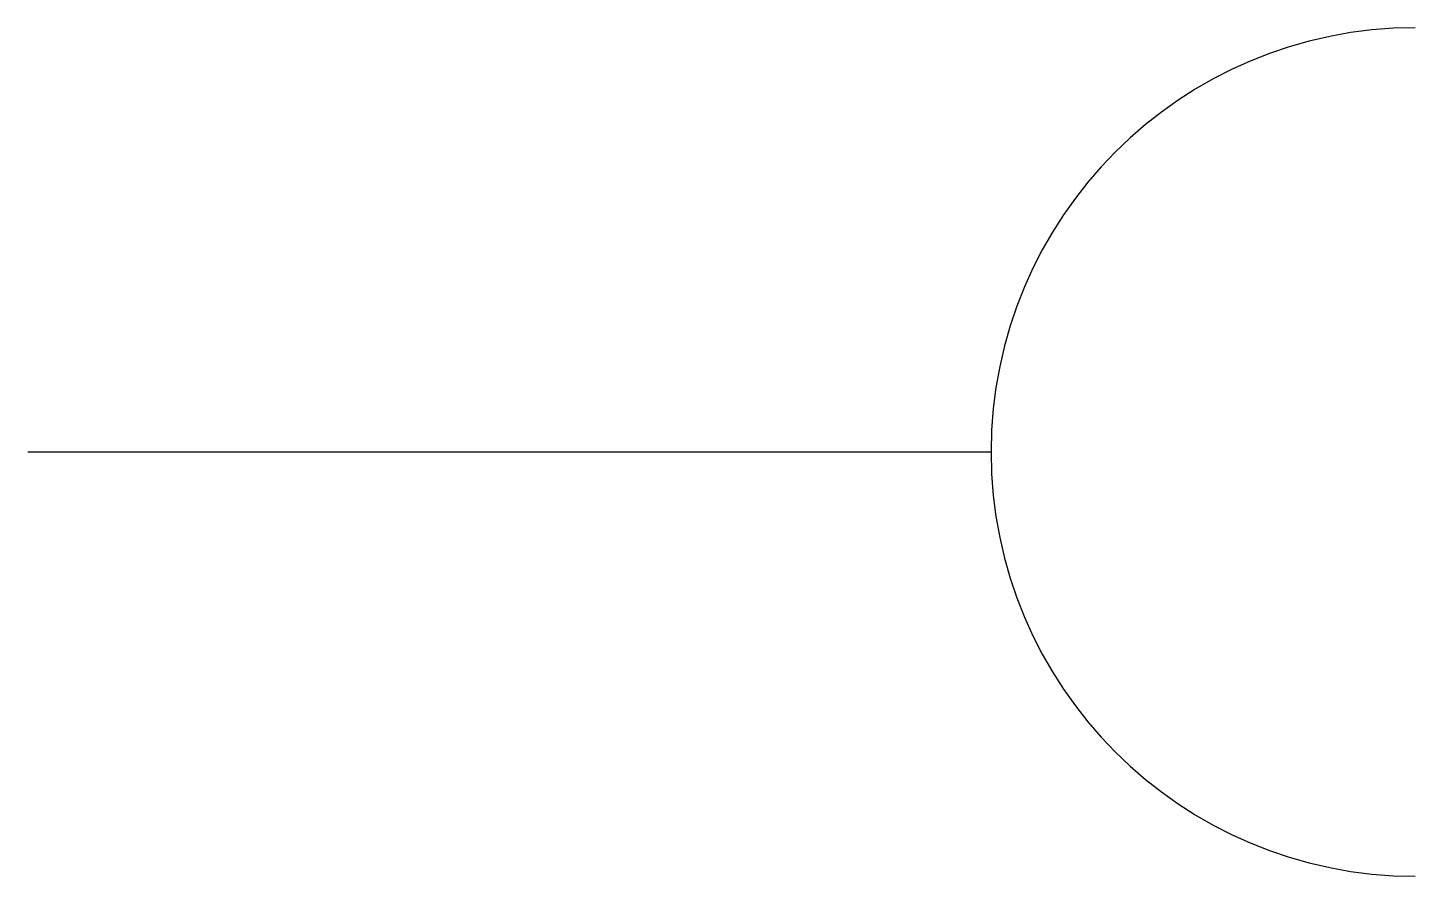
# Model space of a CAD drawing. Extents: x 0 to 3.07, y -0.94 to 0.94.
import ezdxf

# ---------------------------------------------------------------- set-up
doc = ezdxf.new("R2010")
doc.units = 0
doc.layers.get('0').update_dxf_attribs({"lineweight": 25})

msp = doc.modelspace()

# ---------------------------------------------------------------- linework, layer by layer
msp.add_line((2.1291, 0), (0, 0))
msp.add_arc((3.0666, 0), 0.9375, 90, 270)

doc.saveas('drawing.dxf')
